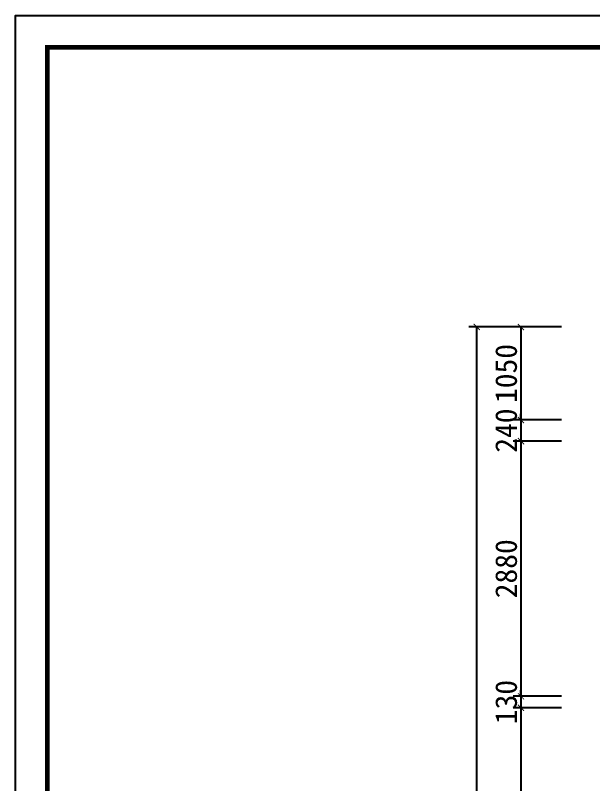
# Model space of a CAD drawing. Header units: millimetres. Extents: x 37084 to 115666, y -52331 to -28581.
# Drawn here: x 85426 to 91946, y -38570 to -29895 of the extents above; entities that cross this region are included whole.
import ezdxf

# ---------------------------------------------------------------- set-up
doc = ezdxf.new("R2010")
doc.units = ezdxf.units.MM
doc.layers.add('0-01图框模板说明', color=2, linetype='Continuous')
doc.layers.add('0-02图框细线', color=136, linetype='Continuous')
doc.styles.get("Standard").update_dxf_attribs({"font": ''})
doc.styles.get('Standard').set_extended_font_data('SimSun')
doc.dimstyles.new('ISO-25', dxfattribs={"dimscale": 70, "dimtxt": 3.5, "dimasz": 1, "dimexe": 1.25, "dimexo": 0.625, "dimtad": 1, "dimdec": 0, "dimtxsty": 'Standard', "dimblk": 'ARCHTICK', "dimcen": 2.5, "dimclrd": 3, "dimclre": 3, "dimclrt": 2, "dimadec": 0, "dimazin": 0, "dimtfac": 1, "dimtdec": 0, "dimtix": 1, "dimtmove": 2, "dimatfit": 3, "dimfxl": 0, "dimarcsym": 0})

# ---------------------------------------------------------------- blocks, each defined once
blk = doc.blocks.new('_ArchTick')
at = {"color": 0, "linetype": 'ByBlock', "const_width": 0.15}
blk.add_lwpolyline([(-0.5, -0.5), (0.5, 0.5)], dxfattribs=at)
blk = doc.blocks.new('*D70')
at = {"color": 3, "lineweight": -2}
for p, q in [((91592.2, -33413.9), (91048.5, -33413.9)), ((91136, -33413.9), (91136, -34463.9)), ((91592.2, -34463.9), (91048.5, -34463.9))]:
    blk.add_line(p, q, dxfattribs=at)
at = {"layer": 'Defpoints', "color": 0}
for p in [(91635.9, -33413.9), (91136, -34463.9), (91635.9, -34463.9)]:
    blk.add_point(p, dxfattribs=at)
at = {"color": 3, "lineweight": -2, "xscale": 70, "yscale": 70, "zscale": 70}
for p, rotation in [((91136, -33413.9), 90), ((91136, -34463.9), 270)]:
    blk.add_blockref('_ArchTick', p, dxfattribs=dict(at, rotation=rotation))
at = {"color": 2, "insert": (90969.7, -33938.9), "char_height": 245, "attachment_point": 5, "rotation": 90}
blk.add_mtext('1050', dxfattribs=at)
blk = doc.blocks.new('*D71')
at = {"color": 3, "lineweight": -2}
for p, q in [((91136, -34463.9), (91136, -34393.9)), ((91592.2, -34463.9), (91048.5, -34463.9)), ((91136, -34463.9), (91136, -34703.9)), ((91592.2, -34703.9), (91048.5, -34703.9)), ((91136, -34703.9), (91136, -34773.9))]:
    blk.add_line(p, q, dxfattribs=at)
at = {"layer": 'Defpoints', "color": 0}
for p in [(91635.9, -34463.9), (91136, -34703.9), (91635.9, -34703.9)]:
    blk.add_point(p, dxfattribs=at)
at = {"color": 3, "lineweight": -2, "xscale": 70, "yscale": 70, "zscale": 70}
for p, rotation in [((91136, -34463.9), 270), ((91136, -34703.9), 90)]:
    blk.add_blockref('_ArchTick', p, dxfattribs=dict(at, rotation=rotation))
at = {"color": 2, "insert": (90969.7, -34583.9), "char_height": 245, "attachment_point": 5, "rotation": 90}
blk.add_mtext('240', dxfattribs=at)
blk = doc.blocks.new('*D72')
at = {"color": 3, "lineweight": -2}
for p, q in [((91592.2, -34703.9), (91048.5, -34703.9)), ((91136, -34703.9), (91136, -37583.9)), ((91592.2, -37583.9), (91048.5, -37583.9))]:
    blk.add_line(p, q, dxfattribs=at)
at = {"layer": 'Defpoints', "color": 0}
for p in [(91635.9, -34703.9), (91136, -37583.9), (91635.9, -37583.9)]:
    blk.add_point(p, dxfattribs=at)
at = {"color": 3, "lineweight": -2, "xscale": 70, "yscale": 70, "zscale": 70}
for p, rotation in [((91136, -34703.9), 90), ((91136, -37583.9), 270)]:
    blk.add_blockref('_ArchTick', p, dxfattribs=dict(at, rotation=rotation))
at = {"color": 2, "insert": (90969.7, -36143.9), "char_height": 245, "attachment_point": 5, "rotation": 90}
blk.add_mtext('2880', dxfattribs=at)
blk = doc.blocks.new('*D73')
at = {"color": 3, "lineweight": -2}
for p, q in [((91136, -37583.9), (91136, -37513.9)), ((91592.2, -37583.9), (91048.5, -37583.9)), ((91136, -37583.9), (91136, -37713.9)), ((91592.2, -37713.9), (91048.5, -37713.9)), ((91136, -37713.9), (91136, -37783.9))]:
    blk.add_line(p, q, dxfattribs=at)
at = {"layer": 'Defpoints', "color": 0}
for p in [(91635.9, -37583.9), (91136, -37713.9), (91635.9, -37713.9)]:
    blk.add_point(p, dxfattribs=at)
at = {"color": 3, "lineweight": -2, "xscale": 70, "yscale": 70, "zscale": 70}
for p, rotation in [((91136, -37583.9), 270), ((91136, -37713.9), 90)]:
    blk.add_blockref('_ArchTick', p, dxfattribs=dict(at, rotation=rotation))
at = {"color": 2, "insert": (90969.7, -37648.9), "char_height": 245, "attachment_point": 5, "rotation": 90}
blk.add_mtext('130', dxfattribs=at)
blk = doc.blocks.new('*D74')
at = {"color": 3, "lineweight": -2}
for p, q in [((91592.2, -37713.9), (91048.5, -37713.9)), ((91136, -37713.9), (91136, -40803.9)), ((91592.2, -40803.9), (91048.5, -40803.9))]:
    blk.add_line(p, q, dxfattribs=at)
at = {"layer": 'Defpoints', "color": 0}
for p in [(91635.9, -37713.9), (91136, -40803.9), (91635.9, -40803.9)]:
    blk.add_point(p, dxfattribs=at)
at = {"color": 3, "lineweight": -2, "xscale": 70, "yscale": 70, "zscale": 70}
for p, rotation in [((91136, -37713.9), 90), ((91136, -40803.9), 270)]:
    blk.add_blockref('_ArchTick', p, dxfattribs=dict(at, rotation=rotation))
at = {"color": 2, "insert": (90969.7, -39258.9), "char_height": 245, "attachment_point": 5, "rotation": 90}
blk.add_mtext('3090', dxfattribs=at)
blk = doc.blocks.new('*D79')
at = {"color": 3, "lineweight": -2}
for p, q in [((91592.2, -33413.9), (90548.6, -33413.9)), ((90636.1, -44943.9), (90636.1, -33413.9)), ((91592.2, -44943.9), (90548.6, -44943.9))]:
    blk.add_line(p, q, dxfattribs=at)
at = {"layer": 'Defpoints', "color": 0}
for p in [(90636.1, -33413.9), (91635.9, -33413.9), (91635.9, -44943.9)]:
    blk.add_point(p, dxfattribs=at)
at = {"color": 3, "lineweight": -2, "xscale": 70, "yscale": 70, "zscale": 70}
for p, rotation in [((90636.1, -33413.9), 90), ((90636.1, -44943.9), 270)]:
    blk.add_blockref('_ArchTick', p, dxfattribs=dict(at, rotation=rotation))
at = {"color": 2, "insert": (90469.9, -39178.9), "char_height": 245, "attachment_point": 5, "rotation": 90}
blk.add_mtext('11530', dxfattribs=at)

msp = doc.modelspace()

# ---------------------------------------------------------------- linework, layer by layer
at = {"layer": '0-01图框模板说明', "color": 2, "const_width": 52.2}
msp.add_lwpolyline([(115306.1, -30255.3), (115306.1, -50919.3), (85786.1, -50919.3), (85786.1, -30255.3)], close=True, dxfattribs=at)
at = {"layer": '0-02图框细线'}
msp.add_lwpolyline([(115666.1, -29895.3), (115666.1, -51279.3), (85426.1, -51279.3), (85426.1, -29895.3)], close=True, dxfattribs=at)

# ---------------------------------------------------------------- dimensions: what is measured, and where the dimension line sits
at = {"color": 251}
for base, p1, p2, picture, middle in [((90636.1, -33413.9), (91635.9, -44943.9), (91635.9, -33413.9), '*D79', (90469.9, -39178.9)), ((91136, -34463.9), (91635.9, -33413.9), (91635.9, -34463.9), '*D70', (90969.7, -33938.9)), ((91136, -34703.9), (91635.9, -34463.9), (91635.9, -34703.9), '*D71', (90969.7, -34583.9)), ((91136, -37583.9), (91635.9, -34703.9), (91635.9, -37583.9), '*D72', (90969.7, -36143.9)), ((91136, -37713.9), (91635.9, -37583.9), (91635.9, -37713.9), '*D73', (90969.7, -37648.9)), ((91136, -40803.9), (91635.9, -37713.9), (91635.9, -40803.9), '*D74', (90969.7, -39258.9))]:
    dim = msp.add_linear_dim(base=base, p1=p1, p2=p2, angle=270, dimstyle='ISO-25', dxfattribs=at)
    dim.commit()
    dim.dimension.update_dxf_attribs({"geometry": picture, "text_midpoint": middle})

doc.saveas('drawing.dxf')
